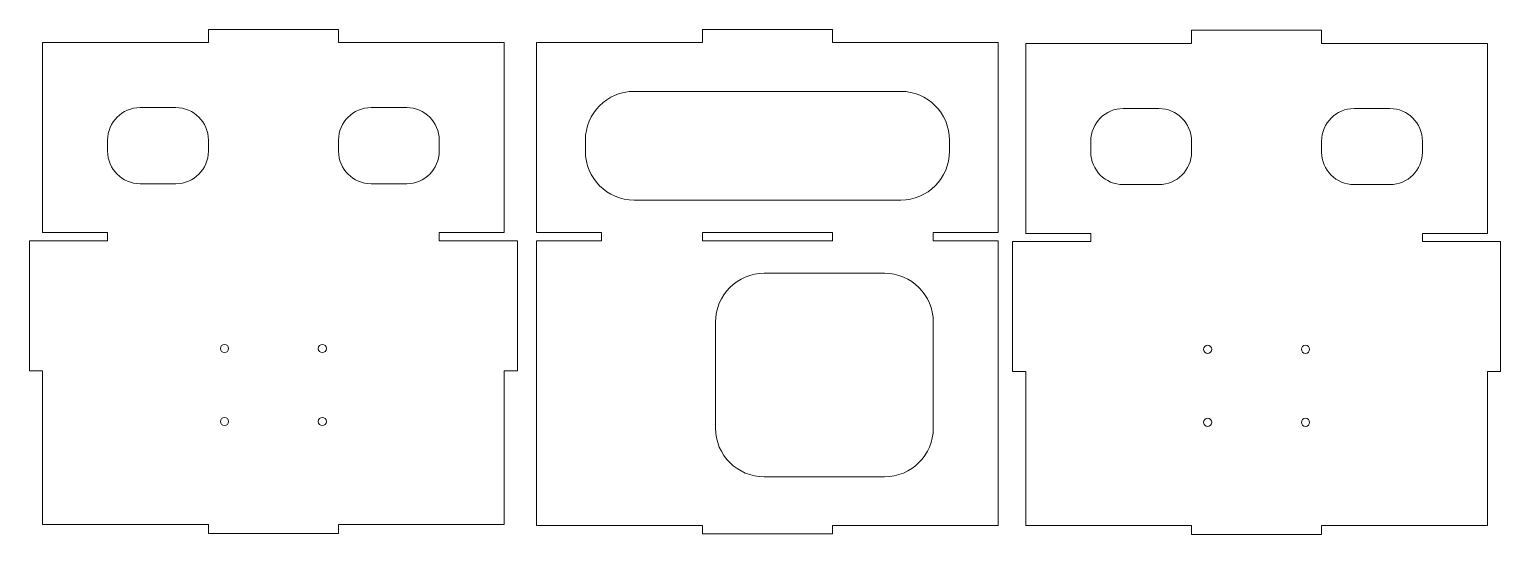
# Paper-space layout 'Sheet5' of a CAD drawing. Header units: inches. Extents: x 0.2 to 22.8, y 3.9 to 11.7.
import ezdxf

# ---------------------------------------------------------------- set-up
doc = ezdxf.new("R2010")
doc.units = ezdxf.units.IN
doc.header["$MEASUREMENT"] = 0

psp = doc.layouts.new('Sheet5')

# ---------------------------------------------------------------- linework, layer by layer
at = {"color": 1, "linetype": 'Continuous', "lineweight": 15}
for p, q in [((4.937, 11.691), (2.937, 11.691)), ((2.937, 11.489), (2.937, 11.691)), ((4.937, 11.489), (4.937, 11.691)), ((10.53, 11.488), (10.53, 11.689)), ((10.53, 11.689), (12.53, 11.689)), ((12.53, 11.689), (12.53, 11.488)), ((20.047, 11.677), (18.047, 11.677)), ((18.047, 11.475), (18.047, 11.677)), ((20.047, 11.475), (20.047, 11.677)), ((2.937, 11.489), (0.388, 11.489)), ((0.388, 11.489), (0.388, 8.569)), ((4.937, 11.489), (7.485, 11.489)), ((7.485, 11.489), (7.485, 8.569)), ((7.981, 8.568), (7.981, 11.488)), ((10.53, 11.488), (7.981, 11.488)), ((15.078, 11.488), (12.53, 11.488)), ((15.078, 8.568), (15.078, 11.488)), ((18.047, 11.475), (15.499, 11.475)), ((15.499, 11.475), (15.499, 8.556)), ((20.047, 11.475), (22.596, 11.475)), ((22.596, 11.475), (22.596, 8.556)), ((9.481, 10.738), (13.578, 10.738)), ((1.888, 10.489), (2.437, 10.489)), ((5.985, 10.489), (5.437, 10.489)), ((16.999, 10.475), (17.547, 10.475)), ((21.096, 10.475), (20.547, 10.475)), ((1.388, 9.819), (1.388, 9.989)), ((2.937, 9.989), (2.937, 9.819)), ((4.937, 9.989), (4.937, 9.819)), ((6.485, 9.819), (6.485, 9.989)), ((8.731, 9.988), (8.731, 9.818)), ((14.328, 9.988), (14.328, 9.818)), ((16.499, 9.806), (16.499, 9.975)), ((18.047, 9.975), (18.047, 9.806)), ((20.047, 9.975), (20.047, 9.806)), ((21.596, 9.806), (21.596, 9.975)), ((2.437, 9.319), (1.888, 9.319)), ((5.437, 9.319), (5.985, 9.319)), ((17.547, 9.306), (16.999, 9.306)), ((20.547, 9.306), (21.096, 9.306)), ((9.481, 9.068), (13.578, 9.068)), ((1.388, 8.444), (0.187, 8.444)), ((0.187, 8.444), (0.187, 6.444)), ((1.388, 8.569), (0.388, 8.569)), ((1.388, 8.569), (1.388, 8.444)), ((6.485, 8.569), (6.485, 8.444)), ((6.485, 8.569), (7.485, 8.569)), ((6.485, 8.444), (7.687, 8.444)), ((7.687, 8.444), (7.687, 6.444)), ((7.981, 8.568), (8.981, 8.568)), ((7.981, 4.064), (7.981, 8.443)), ((8.981, 8.443), (7.981, 8.443)), ((8.981, 8.568), (8.981, 8.443)), ((10.53, 8.568), (10.53, 8.443)), ((10.53, 8.568), (12.53, 8.568)), ((10.53, 8.443), (12.53, 8.443)), ((12.53, 8.568), (12.53, 8.443)), ((15.078, 8.568), (14.078, 8.568)), ((14.078, 8.568), (14.078, 8.443)), ((14.078, 8.443), (15.078, 8.443)), ((15.078, 4.064), (15.078, 8.443)), ((16.499, 8.431), (15.297, 8.431)), ((15.297, 8.431), (15.297, 6.431)), ((16.499, 8.556), (15.499, 8.556)), ((16.499, 8.556), (16.499, 8.431)), ((21.596, 8.556), (21.596, 8.431)), ((21.596, 8.556), (22.596, 8.556)), ((21.596, 8.431), (22.797, 8.431)), ((22.797, 8.431), (22.797, 6.431)), ((11.481, 7.943), (13.328, 7.943)), ((10.731, 7.193), (10.731, 5.564)), ((14.078, 7.193), (14.078, 5.564)), ((0.388, 6.444), (0.187, 6.444)), ((0.388, 4.082), (0.388, 6.444)), ((7.485, 4.082), (7.485, 6.444)), ((7.485, 6.444), (7.687, 6.444)), ((15.499, 6.431), (15.297, 6.431)), ((15.499, 4.068), (15.499, 6.431)), ((22.596, 4.068), (22.596, 6.431)), ((22.596, 6.431), (22.797, 6.431)), ((11.481, 4.814), (13.328, 4.814)), ((2.937, 4.082), (0.388, 4.082)), ((2.937, 4.082), (2.937, 3.941)), ((4.937, 4.082), (4.937, 3.941)), ((4.937, 4.082), (7.485, 4.082)), ((4.937, 3.941), (2.937, 3.941)), ((7.981, 4.064), (10.53, 4.064)), ((10.53, 4.064), (10.53, 3.939)), ((10.53, 3.939), (12.53, 3.939)), ((12.53, 4.064), (15.078, 4.064)), ((12.53, 3.939), (12.53, 4.064)), ((18.047, 4.068), (15.499, 4.068)), ((18.047, 4.068), (18.047, 3.927)), ((20.047, 3.927), (18.047, 3.927)), ((20.047, 4.068), (20.047, 3.927)), ((20.047, 4.068), (22.596, 4.068))]:
    psp.add_line(p, q, dxfattribs=at)
for centre in [(3.185, 6.787), (4.688, 6.787), (18.296, 6.774), (19.799, 6.774), (3.185, 5.665), (4.688, 5.665), (18.296, 5.651), (19.799, 5.651)]:
    psp.add_circle(centre, 0.0625, dxfattribs=at)
for centre, radius, start, end in [((9.481, 9.988), 0.75, 90, 180), ((13.578, 9.988), 0.75, 0, 90), ((1.888, 9.989), 0.5, 90, 180), ((2.437, 9.989), 0.5, 0, 90), ((5.437, 9.989), 0.5, 90, 180), ((5.985, 9.989), 0.5, 0, 90), ((16.999, 9.975), 0.5, 90, 180), ((17.547, 9.975), 0.5, 0, 90), ((20.547, 9.975), 0.5, 90, 180), ((21.096, 9.975), 0.5, 0, 90), ((1.888, 9.819), 0.5, 180, 270), ((2.437, 9.819), 0.5, 270, 0), ((5.437, 9.819), 0.5, 180, 270), ((5.985, 9.819), 0.5, 270, 0), ((9.481, 9.818), 0.75, 180, 270), ((13.578, 9.818), 0.75, 270, 0), ((16.999, 9.806), 0.5, 180, 270), ((17.547, 9.806), 0.5, 270, 0), ((20.547, 9.806), 0.5, 180, 270), ((21.096, 9.806), 0.5, 270, 0), ((11.481, 7.193), 0.75, 90, 180), ((13.328, 7.193), 0.75, 0, 90), ((11.481, 5.564), 0.75, 180, 270), ((13.328, 5.564), 0.75, 270, 0)]:
    psp.add_arc(centre, radius, start, end, dxfattribs=at)

doc.saveas('drawing.dxf')
